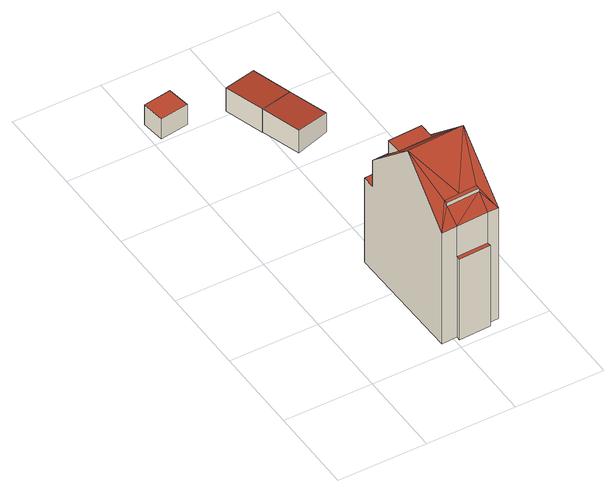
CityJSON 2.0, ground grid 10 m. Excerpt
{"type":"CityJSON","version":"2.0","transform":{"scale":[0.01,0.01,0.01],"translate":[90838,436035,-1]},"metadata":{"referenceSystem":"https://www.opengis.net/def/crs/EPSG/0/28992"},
"CityObjects":{
"building1":{"type":"Building","attributes":{"measuredHeight":20.44,"yearOfConstruction":1929,"LAAGSTE_BOUWLAAG":-1,"AANTAL_BOUWLAGEN":6,"AANTAL_ADRESSEN":2,"WIJK":"Delfshaven","PANDSOORT":"Tussenpand","BUURT":"Nieuwe Westen","HOOGSTE_BOUWLAAG":4},"address":[{"CountryName":"Nederland","LocalityName":"Rotterdam","ThoroughfareNumber":"313-313","ThoroughfareName":"Rochussenstraat","PostalCode":"3023DG"}],"children":["building1-1","building1-2"],"geometry":[{"type":"Solid","lod":"2","boundaries":[[[[0,1,2]],[[3,4,5]],[[1,5,4,2]],[[2,4,3,0]],[[6,7,8]],[[9,10,11]],[[6,8,9,11]],[[12,7,6,11,10]],[[13,14,15,16,17,18,19]],[[20,21,22,23]],[[24,15,14,25]],[[26,20,23,27]],[[28,13,19,29]],[[27,30,31,26]],[[32,33,34,24,25,28,29]],[[35,36,21,31]],[[21,36,17,16,22]],[[33,35,31,30,34]],[[28,25,14,13]],[[18,32,3]],[[0,29,1]],[[19,18,3]],[[5,19,3]],[[5,29,19]],[[3,32,0]],[[1,29,5]],[[29,0,32]],[[12,18,7]],[[33,32,10]],[[8,17,36]],[[10,32,12]],[[36,35,9]],[[32,18,12]],[[8,7,17]],[[17,7,18]],[[35,33,9]],[[9,33,10]],[[8,36,9]],[[26,31,21,20]],[[30,27,23,22,16,15,24,34]]]],"semantics":{"surfaces":[{"type":"WallSurface"},{"type":"RoofSurface"},{"type":"GroundSurface"}],"values":[[0,0,0,1,0,0,0,1,0,0,0,0,0,0,0,0,0,0,1,1,1,1,1,1,1,1,1,1,1,1,1,1,1,1,1,1,1,1,1,2]]}}]},
"building1-1":{"type":"BuildingInstallation","parents":["building1"],"geometry":[{"type":"MultiSurface","lod":"2","boundaries":[[[6,7,8]],[[9,10,11]],[[6,8,9,11]],[[12,7,6,11,10]]],"semantics":{"surfaces":[{"type":"WallSurface"},{"type":"RoofSurface"}],"values":[0,0,0,1]}}]},
"building1-2":{"type":"BuildingInstallation","parents":["building1"],"geometry":[{"type":"MultiSurface","lod":"2","boundaries":[[[0,1,2]],[[3,4,5]],[[1,5,4,2]],[[2,4,3,0]]],"semantics":{"surfaces":[{"type":"WallSurface"},{"type":"RoofSurface"}],"values":[0,0,0,1]}}]},
"building2":{"type":"Building","attributes":{"measuredHeight":2.59,"yearOfConstruction":1929,"LAAGSTE_BOUWLAAG":"0","AANTAL_BOUWLAGEN":"1","WIJK":"Delfshaven","BUURT":"Nieuwe Westen","HOOGSTE_BOUWLAAG":"0"},"geometry":[{"type":"Solid","lod":"2","boundaries":[[[[37,38,39,40]],[[41,42,38,37]],[[40,39,43,44]],[[42,43,39,38]],[[37,40,44,41]],[[44,43,42,41]]]],"semantics":{"surfaces":[{"type":"GroundSurface"},{"type":"WallSurface"},{"type":"RoofSurface"}],"values":[[0,1,1,1,1,2]]}}]},
"building3":{"type":"Building","attributes":{"measuredHeight":3.02,"yearOfConstruction":1994,"LAAGSTE_BOUWLAAG":"0","AANTAL_BOUWLAGEN":"1","WIJK":"Delfshaven","BUURT":"Nieuwe Westen","HOOGSTE_BOUWLAAG":"0"},"geometry":[{"type":"Solid","lod":"2","boundaries":[[[[45,46,47,48]],[[48,47,49,50]],[[51,52,46,45]],[[52,49,47,46]],[[45,48,50,51]],[[50,49,52,51]]]],"semantics":{"surfaces":[{"type":"GroundSurface"},{"type":"WallSurface"},{"type":"RoofSurface"}],"values":[[0,1,1,1,1,2]]}}]},
"building4":{"type":"Building","attributes":{"measuredHeight":2.95,"yearOfConstruction":1994,"LAAGSTE_BOUWLAAG":"0","AANTAL_BOUWLAGEN":"1","WIJK":"Delfshaven","BUURT":"Nieuwe Westen","HOOGSTE_BOUWLAAG":"0"},"geometry":[{"type":"Solid","lod":"2","boundaries":[[[[53,54,55,56]],[[53,56,51,57]],[[58,52,55,54]],[[57,58,54,53]],[[56,55,52,51]],[[51,52,58,57]]]],"semantics":{"surfaces":[{"type":"GroundSurface"},{"type":"WallSurface"},{"type":"RoofSurface"}],"values":[[0,1,1,1,1,2]]}}]}
},
"vertices":[
[1333,1077,1821],[1326,1260,1646],[1326,1260,1822],[953,1063,1819],[946,1245,1820],[946,1245,1643],[989,242,1766],[987,287,1766],[989,242,1722],[1363,258,1722],[1361,302,1766],[1363,258,1766],[1158,294,1766],[812,1322,1222],[809,1471,1222],[809,1471,129],[834,80,129],[834,80,1566],[823,690,2172],[812,1322,1563],[1008,40,1177],[1007,87,1177],[1007,87,129],[1008,40,129],[1442,1501,129],[1442,1501,1222],[1365,53,1177],[1365,53,129],[1447,1351,1222],[1447,1351,1563],[1363,102,129],[1363,102,1177],[1468,718,2173],[1488,107,1569],[1488,107,129],[1363,102,1569],[1007,87,1568],
[415,4091,68],[98,4044,68],[60,4304,68],[377,4350,68],[415,4091,327],[98,4044,327],[60,4304,327],[377,4350,327],
[1357,3738,67],[972,3617,67],[832,4060,67],[1217,4182,67],[832,4060,369],[1217,4182,315],[1357,3738,318],[972,3617,369],
[1497,3295,74],[1112,3174,74],[972,3617,74],[1357,3738,74],[1497,3295,320],[1112,3174,368]
]}
